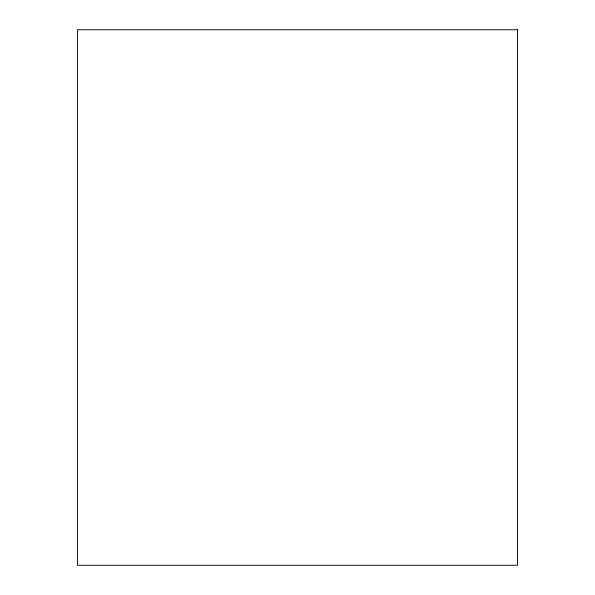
<?xml version="1.0" encoding="UTF-8"?>
<svg xmlns="http://www.w3.org/2000/svg" width="595" height="595" viewBox="0 0 595 595"><rect width="100%" height="100%" fill="white"/><g stroke="black" fill="none" stroke-linecap="round" stroke-linejoin="round"><path stroke-width="0.89" d="M517.568 29.75L77.432 29.75L77.432 565.25L517.568 565.25L517.568 29.75"/></g></svg>
